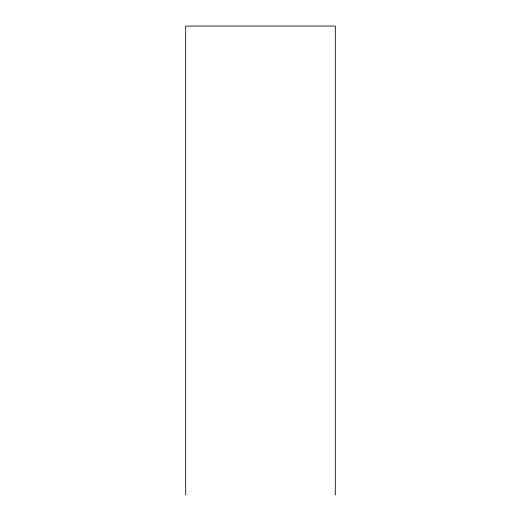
<?xml version="1.0" encoding="UTF-8"?>
<svg xmlns="http://www.w3.org/2000/svg" width="521" height="521" viewBox="0 0 521 521"><rect width="100%" height="100%" fill="white"/><g stroke="black" fill="none" stroke-linecap="round" stroke-linejoin="round"><path stroke-width="0.78" d="M335.309 494.95L335.309 26.05L185.691 26.05L185.691 494.95"/></g></svg>
